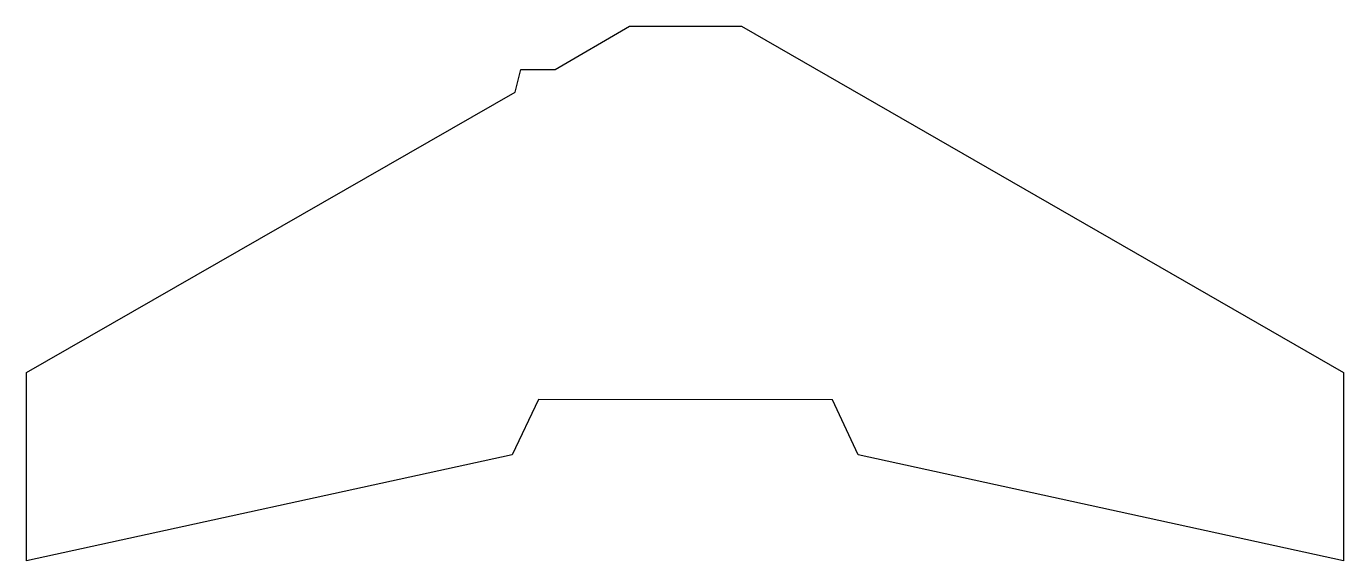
# Model space of a CAD drawing. Extents: x 0 to 850, y 18 to 363.
import ezdxf

# ---------------------------------------------------------------- set-up
doc = ezdxf.new("R2010")
doc.units = 0
doc.layers.add('lines', color=7, linetype='CONTINUOUS')

msp = doc.modelspace()

# ---------------------------------------------------------------- linework, layer by layer
at = {"layer": 'lines', "color": 1}
msp.add_lwpolyline([(389.16915, 362.88178), (461.39722, 362.88178), (850, 139.31476), (850, 17.9119), (536.69352, 86.3254), (520.10843, 121.848), (330.375, 121.96527), (313.45821, 86.3254), (0, 17.9119), (0, 139.31476), (315.44842, 320.34102), (319.09714, 335.01883), (341.26821, 335.01883), (389.16915, 362.88178)], dxfattribs=at)

doc.saveas('drawing.dxf')
